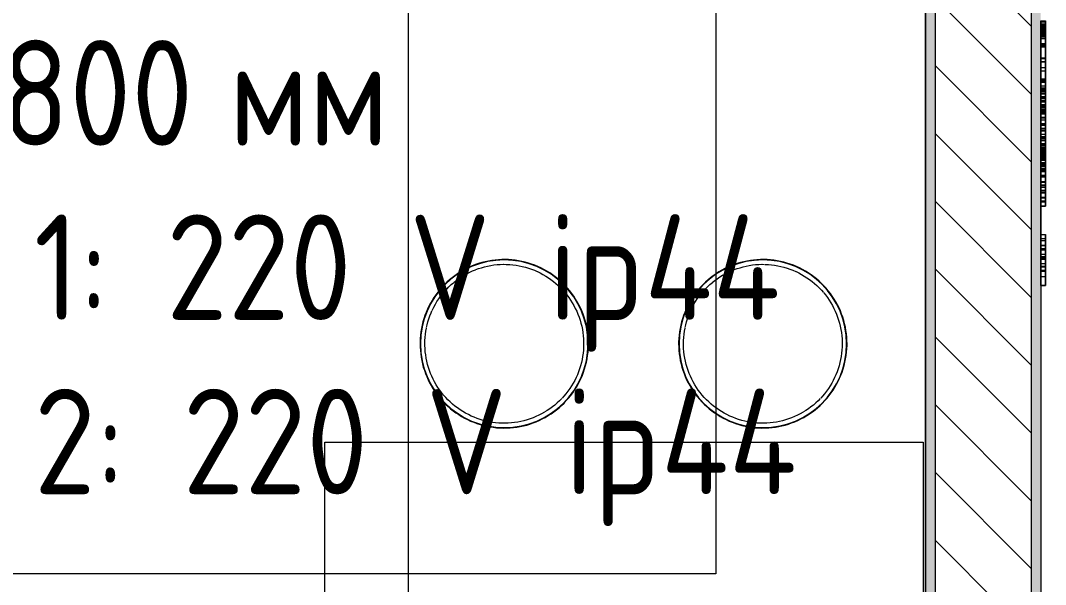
# Model space of a CAD drawing. Header units: millimetres. Extents: x -2911 to 185427, y -8553 to 29000.
# Drawn here: x 28799 to 30940, y 4978 to 6154 of the extents above; entities that cross this region are included whole.
import ezdxf

# ---------------------------------------------------------------- set-up
doc = ezdxf.new("R2010")
doc.units = ezdxf.units.MM
doc.linetypes.add('Осевая', pattern=[3175, 635, -476.25, 1587.5, -476.25])
for name, color, linetype, lineweight in [('A-WALL', 7, 'Continuous', 9), ('E-ELEC-FIXT-IDEN', 7, 'Continuous', 9), ('I-WALL', 7, 'Continuous', 9), ('Оси-2', 7, 'Осевая', 9)]:
    doc.layers.add(name, color=color, linetype=linetype, lineweight=lineweight)
for name, color, linetype, lineweight, true_color in [('A-WALL-1', 7, 'Continuous', 9, 0x3c3c3c), ('A-WALL-FNSH-1', 7, 'Continuous', 9, 0x3c3c3c), ('I-FURN-1', 7, 'Continuous', 9, 0xf0f0f0)]:
    doc.layers.add(name, color=color, linetype=linetype, lineweight=lineweight, true_color=true_color)
doc.styles.add('GOST Common', font='GOST_Common.ttf', dxfattribs={"width": 0.9, "height": 220})
pattern_1 = [(0, (0, 0), (121.92, 30.48), [10.058, -81.382, 10.058, -81.382, -487.68]), (0, (0, 0), (121.92, 30.48), [-182.88, 10.058, -172.822, 10.058, -81.382, -213.36]), (0, (0, 0), (121.92, 30.48), [-457.2, 10.058, -50.902, 10.058, -142.342]), (120, (45.72, 15.24), (-87.356454, 90.345817), [10.058, -81.382, 10.058, -81.382, -487.68]), (120, (45.72, 15.24), (-87.356454, 90.345817), [-182.88, 10.058, -172.822, 10.058, -81.382, -213.36]), (120, (45.72, 15.24), (-87.356454, 90.345817), [-457.2, 10.058, -50.902, 10.058, -142.342]), (240, (60.96, 76.2), (-34.563546, -120.825817), [10.058, -81.382, 10.058, -81.382, -487.68]), (240, (60.96, 76.2), (-34.563546, -120.825817), [-182.88, 10.058, -172.822, 10.058, -81.382, -213.36]), (240, (60.96, 76.2), (-34.563546, -120.825817), [-457.2, 10.058, -50.902, 10.058, -142.342])]

# ---------------------------------------------------------------- blocks, each defined once
blk = doc.blocks.new('Стол базовый прямоугольный - 1_247-26230898-План размещения напольных электротехнических лючков и розеток 2 этажа в осях 1-12')
at = {"layer": 'I-FURN-1'}
for p, q in [((-625, 375), (625, 375)), ((-625, -375), (-625, 375)), ((625, 375), (625, -375)), ((625, -375), (-625, -375))]:
    blk.add_line(p, q, dxfattribs=at)
blk = doc.blocks.new('Stool _3_ - Aluminium Stool-25468964-План размещения напольных электротехнических лючков и розеток 2 этажа в осях 1-12')
at = {"layer": 'I-FURN-1'}
blk.add_line((-1.2, 165.8), (3.8, 165.7), dxfattribs=at)
at = {"layer": 'I-FURN-1', "flags": 128}
for points in [[(175.8, 0), (175.7, 7), (175.2, 14), (174.5, 21), (173.6, 28), (172.3, 34.9), (170.8, 41.8), (169, 48.6), (166.9, 55.3), (164.5, 61.9), (161.9, 68.5), (159.1, 74.9), (155.9, 81.2), (152.6, 87.4), (148.9, 93.4), (145.1, 99.3), (141, 105), (136.7, 110.5), (132.2, 115.9), (127.4, 121.1), (122.5, 126.1), (117.3, 130.9), (112, 135.5), (106.5, 139.9), (100.8, 144), (95, 147.9), (89, 151.6), (82.9, 155), (76.6, 158.2), (70.2, 161.2), (63.7, 163.9), (57.1, 166.3), (50.4, 168.4), (43.6, 170.3), (36.8, 171.9), (29.9, 173.2), (22.9, 174.3), (15.9, 175.1), (8.9, 175.6), (1.9, 175.8), (-5.1, 175.7), (-12.2, 175.4), (-19.2, 174.8), (-26.1, 173.8), (-33.1, 172.7), (-39.9, 171.2), (-46.8, 169.5), (-53.5, 167.5), (-60.1, 165.2), (-66.7, 162.6), (-73.2, 159.9), (-79.5, 156.8), (-85.7, 153.5), (-91.8, 149.9), (-97.7, 146.2), (-103.5, 142.1), (-109.1, 137.9), (-114.5, 133.4), (-119.7, 128.7), (-124.8, 123.8), (-129.6, 118.7), (-134.3, 113.5), (-138.7, 108), (-142.9, 102.4), (-146.9, 96.6), (-150.6, 90.6), (-154.1, 84.5), (-157.4, 78.3), (-160.4, 71.9), (-163.2, 65.5), (-165.6, 58.9), (-167.9, 52.2), (-169.8, 45.5), (-171.5, 38.6), (-172.9, 31.7), (-174, 24.8), (-174.9, 17.8), (-175.5, 10.8), (-175.8, 3.8), (-175.8, 0)], [(-105.6, 127.8), (-100.4, 131.9), (-95.1, 135.8), (-89.6, 139.5), (-83.9, 143), (-78.1, 146.2), (-72.2, 149.2), (-66.2, 152), (-60.1, 154.5)], [(-59.6, 154.7), (-53.9, 156.8), (-47.5, 158.8), (-41.1, 160.6), (-34.7, 162.1), (-28.2, 163.4), (-21.6, 164.4), (-15, 165.1), (-8.4, 165.6), (-1.8, 165.8)], [(4.8, 165.7), (11.5, 165.4), (18.1, 164.8), (24.6, 164), (31.2, 162.8), (37.7, 161.5), (44.1, 159.8), (50.5, 157.9), (56.7, 155.8), (62.9, 153.4), (69, 150.8)], [(69.3, 150.6), (75, 147.9), (80.8, 144.8), (86.5, 141.4), (92.1, 137.8), (97.6, 134), (102.9, 130), (108, 125.8), (112.9, 121.4), (117.7, 116.8), (122.3, 112), (126.6, 107)], [(-150.6, 69.4), (-150, 70.6), (-147.1, 76.6), (-143.9, 82.4), (-140.5, 88.1), (-136.8, 93.6), (-133, 99), (-128.9, 104.3), (-124.6, 109.3), (-120.2, 114.2), (-115.5, 118.9), (-110.7, 123.5), (-105.9, 127.5)], [(127.5, 106), (130.8, 101.9), (134.8, 96.5), (138.5, 91.1), (142.1, 85.5), (145.4, 79.7), (148.4, 73.8), (151.3, 67.8), (153.9, 61.7), (156.2, 55.5), (158.3, 49.2), (160.2, 42.9), (161.7, 36.4), (163.1, 29.9), (164.1, 23.4), (164.9, 16.8), (165.5, 10.2), (165.8, 3.6), (165.8, 0)], [(-162.3, 33.7), (-161, 39.4), (-159.3, 45.8), (-157.4, 52.2), (-155.2, 58.4), (-152.7, 64.6), (-150.9, 68.7)], [(-165.8, 0), (-165.7, 6.6), (-165.3, 13.2), (-164.6, 19.8), (-163.7, 26.4), (-162.5, 32.9)], [(-175.8, 0), (-175.7, -7), (-175.2, -14), (-174.5, -21), (-173.6, -28), (-172.3, -34.9), (-170.8, -41.8), (-169, -48.6), (-166.9, -55.3), (-164.5, -61.9), (-161.9, -68.5), (-159.1, -74.9), (-155.9, -81.2), (-152.6, -87.4), (-148.9, -93.4), (-145.1, -99.3), (-141, -105), (-136.7, -110.5), (-132.2, -115.9), (-127.4, -121.1), (-122.5, -126.1), (-117.3, -130.9), (-112, -135.5), (-106.5, -139.9), (-100.8, -144), (-95, -147.9), (-89, -151.6), (-82.9, -155), (-76.6, -158.2), (-70.2, -161.2), (-63.7, -163.9), (-57.1, -166.3), (-50.4, -168.4), (-43.6, -170.3), (-36.8, -171.9), (-29.9, -173.2), (-22.9, -174.3), (-15.9, -175.1), (-8.9, -175.6), (-1.9, -175.8), (5.1, -175.7), (12.2, -175.4), (19.2, -174.8), (26.1, -173.8), (33.1, -172.7), (39.9, -171.2), (46.8, -169.5), (53.5, -167.5), (60.1, -165.2), (66.7, -162.6), (73.2, -159.9), (79.5, -156.8), (85.7, -153.5), (91.8, -149.9), (97.7, -146.2), (103.5, -142.1), (109.1, -137.9), (114.5, -133.4), (119.7, -128.7), (124.8, -123.8), (129.6, -118.7), (134.3, -113.5), (138.7, -108), (142.9, -102.4), (146.9, -96.6), (150.6, -90.6), (154.1, -84.5), (157.4, -78.3), (160.4, -71.9), (163.2, -65.5), (165.6, -58.9), (167.9, -52.2), (169.8, -45.5), (171.5, -38.6), (172.9, -31.7), (174, -24.8), (174.9, -17.8), (175.5, -10.8), (175.8, -3.8), (175.8, 0)], [(-117.7, -116.8), (-122.3, -112), (-126.6, -107), (-130.8, -101.9), (-134.8, -96.5), (-138.5, -91.1), (-142.1, -85.5), (-145.4, -79.7), (-148.4, -73.8), (-151.3, -67.8), (-153.9, -61.7), (-156.2, -55.5), (-158.3, -49.2), (-160.2, -42.9), (-161.7, -36.4), (-163.1, -29.9), (-164.1, -23.4), (-164.9, -16.8), (-165.5, -10.2), (-165.8, -3.6), (-165.8, 0)], [(165.8, 0), (165.7, -6.6), (165.3, -13.2), (164.6, -19.8), (163.7, -26.4), (162.5, -32.9), (161, -39.4), (159.3, -45.8), (157.4, -52.2), (155.2, -58.4), (152.7, -64.6), (150, -70.6), (147.1, -76.6), (143.9, -82.4), (140.5, -88.1), (136.8, -93.6), (133, -99), (128.9, -104.3), (124.6, -109.3), (121, -113.4)], [(-62.9, -153.4), (-69, -150.8), (-75, -147.9), (-80.8, -144.8), (-86.5, -141.4), (-92.1, -137.8), (-97.6, -134), (-102.9, -130), (-108, -125.8), (-112.9, -121.4), (-117.7, -116.8)], [(119.9, -114.5), (115.5, -118.9), (110.7, -123.5), (105.6, -127.8), (100.4, -131.9), (95.1, -135.8), (89.6, -139.5), (85, -142.3)], [(83.9, -143), (78.1, -146.2), (72.2, -149.2), (66.2, -152), (60.1, -154.5), (53.9, -156.8), (47.5, -158.8), (41.1, -160.6), (34.7, -162.1), (28.2, -163.4), (21.6, -164.4), (15, -165.1), (8.4, -165.6), (1.8, -165.8), (-4.8, -165.7), (-11.5, -165.4), (-18.1, -164.8), (-24.6, -164), (-31.2, -162.8), (-37.7, -161.5), (-44.1, -159.8)], [(-44.1, -159.8), (-50.5, -157.9), (-56.7, -155.8), (-62.9, -153.4)]]:
    blk.add_lwpolyline(points, dxfattribs=at)
at = {"layer": 'I-FURN-1'}
for start, end in [(360, 180), (0, 180), (180, 0), (180, 360)]:
    blk.add_arc((0, 0), 175, start, end, dxfattribs=at)
blk = doc.blocks.new('Stool _3_ - Aluminium Stool-V119-План размещения напольных электротехнических лючков и розеток 2 этажа в осях 1-12')
at = {"layer": 'I-FURN-1'}
blk.add_line((-1.2, 165.8), (3.8, 165.7), dxfattribs=at)
at = {"layer": 'I-FURN-1', "flags": 128}
for points in [[(175.8, 0), (175.7, 7), (175.2, 14), (174.5, 21), (173.6, 28), (172.3, 34.9), (170.8, 41.8), (169, 48.6), (166.9, 55.3), (164.5, 61.9), (161.9, 68.5), (159.1, 74.9), (155.9, 81.2), (152.6, 87.4), (148.9, 93.4), (145.1, 99.3), (141, 105), (136.7, 110.5), (132.2, 115.9), (127.4, 121.1), (122.5, 126.1), (117.3, 130.9), (112, 135.5), (106.5, 139.9), (100.8, 144), (95, 147.9), (89, 151.6), (82.9, 155), (76.6, 158.2), (70.2, 161.2), (63.7, 163.9), (57.1, 166.3), (50.4, 168.4), (43.6, 170.3), (36.8, 171.9), (29.9, 173.2), (22.9, 174.3), (15.9, 175.1), (8.9, 175.6), (1.9, 175.8), (-5.1, 175.7), (-12.2, 175.4), (-19.2, 174.8), (-26.1, 173.8), (-33.1, 172.7), (-39.9, 171.2), (-46.8, 169.5), (-53.5, 167.5), (-60.1, 165.2), (-66.7, 162.6), (-73.2, 159.9), (-79.5, 156.8), (-85.7, 153.5), (-91.8, 149.9), (-97.7, 146.2), (-103.5, 142.1), (-109.1, 137.9), (-114.5, 133.4), (-119.7, 128.7), (-124.8, 123.8), (-129.6, 118.7), (-134.3, 113.5), (-138.7, 108), (-142.9, 102.4), (-146.9, 96.6), (-150.6, 90.6), (-154.1, 84.5), (-157.4, 78.3), (-160.4, 71.9), (-163.2, 65.5), (-165.6, 58.9), (-167.9, 52.2), (-169.8, 45.5), (-171.5, 38.6), (-172.9, 31.7), (-174, 24.8), (-174.9, 17.8), (-175.5, 10.8), (-175.8, 3.8), (-175.8, 0)], [(-105.6, 127.8), (-100.4, 131.9), (-95.1, 135.8), (-89.6, 139.5), (-83.9, 143), (-78.1, 146.2), (-72.2, 149.2), (-66.2, 152), (-60.1, 154.5)], [(-59.6, 154.7), (-53.9, 156.8), (-47.5, 158.8), (-41.1, 160.6), (-34.7, 162.1), (-28.2, 163.4), (-21.6, 164.4), (-15, 165.1), (-8.4, 165.6), (-1.8, 165.8)], [(4.8, 165.7), (11.5, 165.4), (18.1, 164.8)], [(18.1, 164.8), (24.6, 164), (31.2, 162.8), (37.7, 161.5), (44.1, 159.8), (50.5, 157.9), (56.7, 155.8), (62.9, 153.4), (69, 150.8)], [(69.3, 150.6), (75, 147.9), (80.8, 144.8), (86.5, 141.4), (92.1, 137.8), (97.6, 134), (102.9, 130), (108, 125.8), (112.9, 121.4), (117.7, 116.8), (122.3, 112), (126.6, 107)], [(-150.6, 69.4), (-150, 70.6), (-147.1, 76.6), (-143.9, 82.4), (-140.5, 88.1), (-136.8, 93.6), (-133, 99), (-128.9, 104.3), (-124.6, 109.3), (-120.2, 114.2), (-115.5, 118.9), (-110.7, 123.5), (-105.9, 127.5)], [(127.5, 106), (130.8, 101.9), (134.8, 96.5), (138.5, 91.1), (142.1, 85.5), (145.4, 79.7), (148.4, 73.8), (151.3, 67.8), (153.9, 61.7), (156.2, 55.5), (158.3, 49.2), (160.2, 42.9), (161.7, 36.4), (163.1, 29.9), (164.1, 23.4)], [(-162.3, 33.7), (-161, 39.4), (-159.3, 45.8), (-157.4, 52.2), (-155.2, 58.4), (-152.7, 64.6), (-150.9, 68.7)], [(-165.8, 0), (-165.7, 6.6), (-165.3, 13.2), (-164.6, 19.8), (-163.7, 26.4), (-162.5, 32.9)], [(164.1, 23.4), (164.9, 16.8), (165.5, 10.2), (165.8, 3.6), (165.8, 0)], [(-175.8, 0), (-175.7, -7), (-175.2, -14), (-174.5, -21), (-173.6, -28), (-172.3, -34.9), (-170.8, -41.8), (-169, -48.6), (-166.9, -55.3), (-164.5, -61.9), (-161.9, -68.5), (-159.1, -74.9), (-155.9, -81.2), (-152.6, -87.4), (-148.9, -93.4), (-145.1, -99.3), (-141, -105), (-136.7, -110.5), (-132.2, -115.9), (-127.4, -121.1), (-122.5, -126.1), (-117.3, -130.9), (-112, -135.5), (-106.5, -139.9), (-100.8, -144), (-95, -147.9), (-89, -151.6), (-82.9, -155), (-76.6, -158.2), (-70.2, -161.2), (-63.7, -163.9), (-57.1, -166.3), (-50.4, -168.4), (-43.6, -170.3), (-36.8, -171.9), (-29.9, -173.2), (-22.9, -174.3), (-15.9, -175.1), (-8.9, -175.6), (-1.9, -175.8), (5.1, -175.7), (12.2, -175.4), (19.2, -174.8), (26.1, -173.8), (33.1, -172.7), (39.9, -171.2), (46.8, -169.5), (53.5, -167.5), (60.1, -165.2), (66.7, -162.6), (73.2, -159.9), (79.5, -156.8), (85.7, -153.5), (91.8, -149.9), (97.7, -146.2), (103.5, -142.1), (109.1, -137.9), (114.5, -133.4), (119.7, -128.7), (124.8, -123.8), (129.6, -118.7), (134.3, -113.5), (138.7, -108), (142.9, -102.4), (146.9, -96.6), (150.6, -90.6), (154.1, -84.5), (157.4, -78.3), (160.4, -71.9), (163.2, -65.5), (165.6, -58.9), (167.9, -52.2), (169.8, -45.5), (171.5, -38.6), (172.9, -31.7), (174, -24.8), (174.9, -17.8), (175.5, -10.8), (175.8, -3.8), (175.8, 0)], [(-161.7, -36.4), (-163.1, -29.9), (-164.1, -23.4), (-164.9, -16.8), (-165.5, -10.2), (-165.8, -3.6), (-165.8, 0)], [(165.8, 0), (165.7, -6.6), (165.3, -13.2), (164.6, -19.8), (163.7, -26.4), (162.5, -32.9), (161, -39.4), (159.3, -45.8), (157.4, -52.2), (155.2, -58.4), (152.7, -64.6), (150, -70.6), (147.1, -76.6), (143.9, -82.4), (140.5, -88.1), (136.8, -93.6), (133, -99), (128.9, -104.3), (124.6, -109.3), (121, -113.4)], [(-138.5, -91.1), (-142.1, -85.5), (-145.4, -79.7), (-148.4, -73.8), (-151.3, -67.8), (-153.9, -61.7), (-156.2, -55.5), (-158.3, -49.2), (-160.2, -42.9), (-161.7, -36.4)], [(-44.1, -159.8), (-50.5, -157.9), (-56.7, -155.8), (-62.9, -153.4), (-69, -150.8), (-75, -147.9), (-80.8, -144.8), (-86.5, -141.4), (-92.1, -137.8), (-97.6, -134), (-102.9, -130), (-108, -125.8), (-112.9, -121.4), (-117.7, -116.8), (-122.3, -112), (-126.6, -107), (-130.8, -101.9), (-134.8, -96.5), (-138.5, -91.1)], [(119.9, -114.5), (115.5, -118.9), (110.7, -123.5), (105.6, -127.8), (100.4, -131.9), (95.1, -135.8), (89.6, -139.5), (85, -142.3)], [(83.9, -143), (78.1, -146.2), (72.2, -149.2), (66.2, -152), (60.1, -154.5), (53.9, -156.8), (47.5, -158.8), (41.1, -160.6), (34.7, -162.1), (28.2, -163.4), (21.6, -164.4), (15, -165.1), (8.4, -165.6), (1.8, -165.8), (-4.8, -165.7), (-11.5, -165.4), (-18.1, -164.8), (-24.6, -164), (-31.2, -162.8), (-37.7, -161.5), (-44.1, -159.8)]]:
    blk.add_lwpolyline(points, dxfattribs=at)
at = {"layer": 'I-FURN-1'}
for start, end in [(360, 180), (0, 180), (180, 0), (180, 360)]:
    blk.add_arc((0, 0), 175, start, end, dxfattribs=at)
blk = doc.blocks.new('Надпись в вестибюле_2 - Надпись в вестибюле_2-32623903-План размещения напольных электротехнических лючков и розеток 2 этажа в осях 1-12')
at = {"layer": 'I-FURN-1'}
for p, q in [((-847.1, 0), (-828.3, 0)), ((-828.3, 0), (-847.1, 0)), ((-847.1, -10), (-847.1, 0)), ((-847.1, 0), (-847.1, -10)), ((-828.3, 0), (-815.5, 0)), ((-817.3, 0), (-828.3, 0)), ((-828.3, 0), (-828.3, -10)), ((-828.3, 0), (-828.3, -10)), ((-828.3, 0), (-828.3, -10)), ((-828.3, 0), (-828.3, -10)), ((-808.6, 0), (-817.3, 0)), ((-817.3, 0), (-817.3, -10)), ((-815.5, 0), (-807.2, 0)), ((-815.5, 0), (-815.5, -10)), ((-801.7, 0), (-808.6, 0)), ((-808.6, 0), (-808.6, -10)), ((-807.2, 0), (-792.5, 0)), ((-807.2, 0), (-807.2, -10)), ((-788.7, 0), (-801.7, 0)), ((-801.7, 0), (-787.2, 0)), ((-789.8, 0), (-801.7, 0)), ((-801.7, 0), (-801.7, -10)), ((-792.5, 0), (-782.1, 0)), ((-792.5, 0), (-792.5, -10)), ((-770.3, 0), (-789.8, 0)), ((-789.8, 0), (-789.8, -10)), ((-775.4, 0), (-788.7, 0)), ((-788.7, 0), (-788.7, -10)), ((-787.2, 0), (-772.8, 0)), ((-787.2, 0), (-787.2, -10)), ((-782.1, 0), (-770.3, 0)), ((-782.1, 0), (-782.1, -10)), ((-770.3, 0), (-775.4, 0)), ((-772.8, 0), (-770.3, 0)), ((-772.8, 0), (-772.8, -10)), ((-770.3, 0), (-753.5, 0)), ((-770.3, 0), (-770.3, -10)), ((-764.2, 0), (-769.5, 0)), ((-769.5, 0), (-741.2, 0)), ((-763, 0), (-769.5, 0)), ((-749.5, 0), (-764.2, 0)), ((-764.2, 0), (-764.2, -10)), ((-741.2, 0), (-763, 0)), ((-763, 0), (-763, -10)), ((-753.5, 0), (-741.2, 0)), ((-753.5, 0), (-753.5, -10)), ((-745.3, 0), (-749.5, 0)), ((-749.5, 0), (-749.5, -10)), ((-741.2, 0), (-745.3, 0)), ((-741.2, 0), (-741.2, -10)), ((-741.2, 0), (-741.2, -10)), ((-741.2, 0), (-741.2, -10)), ((-682.2, 0), (-593.1, 0)), ((-663.4, 0), (-682.2, 0)), ((-682.2, -10), (-682.2, 0)), ((-682.2, 0), (-682.2, -10)), ((-672.9, 0), (-670.5, 0)), ((-670.5, 0), (-672.9, 0)), ((-672.9, 0), (-672.9, -10)), ((-670.5, 0), (-654.1, 0)), ((-651.7, 0), (-670.5, 0)), ((-670.5, 0), (-664.7, 0)), ((-664.8, 0), (-670.5, 0)), ((-670.5, 0), (-670.5, -10)), ((-664.8, 0), (-664.8, -10)), ((-664.7, 0), (-654.1, 0)), ((-654.1, 0), (-664.7, 0)), ((-664.7, 0), (-664.7, -10)), ((-593.1, 0), (-663.4, 0)), ((-663.4, 0), (-663.4, -10)), ((-663.4, 0), (-663.4, -10)), ((-654.1, 0), (-638.7, 0)), ((-654.1, 0), (-654.1, -10)), ((-654, 0), (-642.5, 0)), ((-654, 0), (-654, -10)), ((-638.7, 0), (-653, 0)), ((-653, -10), (-653, 0)), ((-648.6, 0), (-651.7, 0)), ((-651.7, 0), (-651.7, -10)), ((-638.7, 0), (-648.6, 0)), ((-648.6, 0), (-648.6, -10)), ((-642.5, 0), (-638.7, 0)), ((-642.5, 0), (-642.5, -10)), ((-638.7, 0), (-631.5, 0)), ((-637.6, 0), (-638.7, 0)), ((-638.7, 0), (-618.6, 0)), ((-637.5, 0), (-638.7, 0)), ((-638.7, 0), (-638.7, -10)), ((-618.6, 0), (-637.6, 0)), ((-637.6, 0), (-637.6, -10)), ((-631.5, 0), (-637.5, 0)), ((-637.5, 0), (-637.5, -10)), ((-631.5, 0), (-631.5, -10)), ((-630.5, 0), (-618.6, 0)), ((-620.6, 0), (-630.5, 0)), ((-630.5, 0), (-609.2, 0)), ((-618.6, 0), (-630.5, 0)), ((-630.5, 0), (-630.5, -10)), ((-630.5, 0), (-630.5, -10)), ((-605.2, 0), (-620.6, 0)), ((-620.6, 0), (-620.6, -10)), ((-618.6, 0), (-599.2, 0)), ((-618.6, 0), (-618.6, -10)), ((-606.9, 0), (-618.4, 0)), ((-618.4, 0), (-618.4, -10)), ((-618.4, 0), (-618.4, -10)), ((-617.5, 0), (-603.4, 0)), ((-596.5, 0), (-617.5, 0)), ((-617.5, 0), (-617.5, -10)), ((-609.2, 0), (-596.1, 0)), ((-609.2, 0), (-609.2, -10)), ((-598, 0), (-606.9, 0)), ((-606.9, 0), (-606.9, -10)), ((-593.4, 0), (-605.2, 0)), ((-605.2, 0), (-605.2, -10)), ((-603.4, 0), (-593.1, 0)), ((-603.4, 0), (-603.4, -10)), ((-599.2, 0), (-593.1, 0)), ((-599.2, 0), (-599.2, -10)), ((-593.1, 0), (-598, 0)), ((-598, 0), (-598, -10)), ((-596.5, 0), (-596.5, -10)), ((-596.1, 0), (-593.1, 0)), ((-593.1, 0), (-596.1, 0)), ((-596.1, 0), (-596.1, -10)), ((-593.4, 0), (-593.4, -10)), ((-591.3, 0), (-593.1, 0)), ((-593.1, 0), (-590.9, 0)), ((-593.1, 0), (-584.3, 0)), ((-593.1, 0), (-574.3, 0)), ((-584.2, 0), (-593.1, 0)), ((-591.1, 0), (-593.1, 0)), ((-593.1, 0), (-590.9, 0)), ((-593.1, 0), (-593.1, -10)), ((-592.5, 0), (-591.3, 0)), ((-591.3, 0), (-592.5, 0)), ((-592.5, 0), (-592.5, -10)), ((-590.9, 0), (-592.4, 0)), ((-592.4, 0), (-592.4, -10)), ((-591.3, 0), (-591.3, -10)), ((-591.1, 0), (-591.1, -10)), ((-585.2, 0), (-590.9, 0)), ((-590.9, 0), (-584.2, 0)), ((-590.9, 0), (-590.9, -10)), ((-590.5, 0), (-585.7, 0)), ((-585.9, 0), (-590.5, 0)), ((-584.3, 0), (-590.5, 0)), ((-590.5, 0), (-584.3, 0)), ((-584.3, 0), (-590.5, 0)), ((-590.5, 0), (-590.5, -10)), ((-584.3, 0), (-585.9, 0)), ((-585.9, 0), (-585.9, -10)), ((-585.7, 0), (-584.3, 0)), ((-585.7, 0), (-585.7, -10)), ((-585.2, 0), (-585.2, -10)), ((-584.3, 0), (-584.3, -10)), ((-584.2, 0), (-574.8, 0)), ((-576.6, 0), (-584.2, 0)), ((-584.2, 0), (-580.9, 0)), ((-575.5, 0), (-584.2, 0)), ((-584.2, 0), (-573.4, 0)), ((-584.2, 0), (-584.2, -10)), ((-579.3, 0), (-583.4, 0)), ((-583.4, 0), (-583.4, -10)), ((-574.3, 0), (-583.3, 0)), ((-583.3, 0), (-583.3, -10)), ((-583.3, 0), (-583.3, -10)), ((-580.9, 0), (-574.8, 0)), ((-580.9, 0), (-580.9, -10)), ((-574.8, 0), (-579.3, 0)), ((-579.3, 0), (-579.3, -10)), ((-574.8, 0), (-576.6, 0)), ((-576.6, 0), (-576.6, -10)), ((-574.3, 0), (-575.5, 0)), ((-575.5, 0), (-575.5, -10)), ((-574.8, 0), (-574.8, -10)), ((-574.3, 0), (-574.3, -10)), ((-573.4, 0), (-558.8, 0)), ((-569.5, 0), (-573.4, 0)), ((-573.4, 0), (-573.4, -10)), ((-572.8, 0), (-571.6, 0)), ((-571.6, 0), (-572.8, 0)), ((-572.8, 0), (-564.5, 0)), ((-564.5, 0), (-572.8, 0)), ((-562.2, 0), (-572.8, 0)), ((-572.8, 0), (-568.6, 0)), ((-572.8, 0), (-572.8, -10)), ((-572.3, 0), (-572.3, -10)), ((-571.6, 0), (-566.5, 0)), ((-568.6, 0), (-571.6, 0)), ((-571.6, 0), (-571.6, -10)), ((-562.9, 0), (-569.5, 0)), ((-569.5, 0), (-569.5, -10)), ((-568.6, 0), (-561.3, 0)), ((-568.6, 0), (-568.6, -10)), ((-564.6, 0), (-568.3, 0)), ((-568.3, 0), (-568.3, -10)), ((-566.5, 0), (-564.6, 0)), ((-566.5, 0), (-566.5, -10)), ((-564.6, 0), (-564.6, -10)), ((-564.5, 0), (-564.5, -10)), ((-564.5, 0), (-564.5, -10)), ((-552.8, 0), (-562.9, 0)), ((-562.9, 0), (-562.9, -10)), ((-562.2, 0), (-562.2, -10)), ((-544.9, 0), (-561.3, 0)), ((-561.3, 0), (-550.9, 0)), ((-561.3, 0), (-561.3, -10)), ((-558.8, 0), (-541.5, 0)), ((-558.8, 0), (-558.8, -10)), ((-556.2, 0), (-531.5, 0)), ((-536.3, 0), (-556.2, 0)), ((-556.2, -10), (-556.2, 0)), ((-539.5, 0), (-552.8, 0)), ((-552.8, 0), (-552.8, -10)), ((-550.9, 0), (-538.4, 0)), ((-550.9, 0), (-550.9, -10)), ((-523, 0), (-544.9, 0)), ((-544.9, 0), (-544.9, -10)), ((-541.5, 0), (-522.6, 0)), ((-541.5, 0), (-541.5, -10)), ((-523.3, 0), (-539.5, 0)), ((-539.5, 0), (-539.5, -10)), ((-538.4, 0), (-524.9, 0)), ((-538.4, 0), (-538.4, -10)), ((-531.5, 0), (-536.3, 0)), ((-536.3, 0), (-536.3, -10)), ((-531.5, 0), (-512.7, 0)), ((-519.1, 0), (-531.5, 0)), ((-531.5, 0), (-475.7, 0)), ((-512.7, 0), (-531.5, 0)), ((-531.5, 0), (-531.5, -10)), ((-531.5, 0), (-531.5, -10)), ((-524.9, 0), (-509.2, 0)), ((-524.9, 0), (-524.9, -10)), ((-523.3, 0), (-523.3, -10)), ((-523, 0), (-523, -10)), ((-502, 0), (-522.6, 0)), ((-522.6, 0), (-502, 0)), ((-509.3, 0), (-522.6, 0)), ((-522.6, 0), (-522.6, -10)), ((-512.7, 0), (-519.1, 0)), ((-519.1, 0), (-519.1, -10)), ((-512.7, 0), (-496.1, 0)), ((-474.4, 0), (-512.7, 0)), ((-512.7, 0), (-473.3, 0)), ((-473.8, 0), (-512.7, 0)), ((-512.7, -10), (-512.7, 0)), ((-512.7, -10), (-512.7, 0)), ((-512.7, 0), (-512.7, -10)), ((-512.7, 0), (-512.7, -10)), ((-512.2, 0), (-496.1, 0)), ((-497.4, 0), (-512.2, 0)), ((-496.1, 0), (-512.2, 0)), ((-512.2, 0), (-512.2, -10)), ((-497.9, 0), (-509.3, 0)), ((-509.3, 0), (-509.3, -10)), ((-509.2, 0), (-496.1, 0)), ((-509.2, 0), (-509.2, -10)), ((-502, 0), (-484.9, 0)), ((-502, 0), (-502, -10)), ((-483.6, 0), (-501.5, 0)), ((-501.5, 0), (-501.5, -10)), ((-489, 0), (-497.9, 0)), ((-497.9, 0), (-497.9, -10)), ((-496.1, 0), (-497.4, 0)), ((-496.1, 0), (-480.1, 0)), ((-488, 0), (-496.1, 0)), ((-496.1, 0), (-480.1, 0)), ((-480.1, 0), (-496.1, 0)), ((-496.1, 0), (-496.1, -10)), ((-496.1, 0), (-486.2, 0)), ((-496.1, 0), (-496.1, -10)), ((-482.4, 0), (-489, 0)), ((-489, 0), (-489, -10)), ((-480.1, 0), (-488, 0)), ((-488, 0), (-488, -10)), ((-486.2, 0), (-480.1, 0)), ((-486.2, 0), (-486.2, -10)), ((-484.9, 0), (-471.9, 0)), ((-484.9, 0), (-484.9, -10)), ((-469.9, 0), (-483.6, 0)), ((-483.6, 0), (-483.6, -10)), ((-463.6, 0), (-482.4, 0)), ((-482.4, 0), (-482.4, -10)), ((-480.1, 0), (-463.6, 0)), ((-480.1, -10), (-480.1, 0)), ((-480, 0), (-463.9, 0)), ((-477.5, 0), (-480, 0)), ((-480, 0), (-463.6, 0)), ((-463.9, 0), (-480, 0)), ((-480, 0), (-480, -10)), ((-463.9, 0), (-477.5, 0)), ((-475.7, 0), (-463.6, 0)), ((-475.7, 0), (-475.7, -10)), ((-474.4, 0), (-474.4, -10)), ((-463.6, 0), (-473.8, 0)), ((-473.8, 0), (-473.8, -10)), ((-463.6, 0), (-473.3, 0)), ((-473.3, 0), (-463.6, 0)), ((-473.3, 0), (-473.3, -10)), ((-471.9, 0), (-463.6, 0)), ((-471.9, 0), (-471.9, -10)), ((-463.6, 0), (-469.9, 0)), ((-469.9, 0), (-469.9, -10)), ((-463.9, 0), (-463.9, -10)), ((-463.6, 0), (-461.2, 0)), ((-461.2, 0), (-463.6, 0)), ((-463.6, 0), (-461.2, 0)), ((-461.2, 0), (-463.6, 0)), ((-463.6, 0), (-461.2, 0)), ((-461.2, 0), (-463.6, 0)), ((-463.6, 0), (-461.2, 0)), ((-461.2, 0), (-463.6, 0)), ((-463.6, 0), (-463.6, -10)), ((-461.2, 0), (-446.2, 0)), ((-457, 0), (-461.2, 0)), ((-461.2, 0), (-453.2, 0)), ((-447.7, 0), (-461.2, 0)), ((-461.2, 0), (-456.6, 0)), ((-454.9, 0), (-461.2, 0)), ((-461.2, 0), (-461.2, -10)), ((-457, 0), (-457, -10)), ((-439.8, 0), (-456.6, 0)), ((-456.6, 0), (-445.6, 0)), ((-456.6, 0), (-456.6, -10)), ((-442.2, 0), (-454.9, 0)), ((-454.9, 0), (-454.9, -10)), ((-453.2, 0), (-435.4, 0)), ((-453.2, 0), (-453.2, -10)), ((-437.4, 0), (-447.7, 0)), ((-447.7, 0), (-447.7, -10)), ((-445.6, 0), (-437.4, 0)), ((-445.6, 0), (-439.4, 0)), ((-445.6, 0), (-445.6, -10)), ((-437.4, 0), (-442.2, 0)), ((-442.2, 0), (-442.2, -10)), ((-439.8, 0), (-439.8, -10)), ((-437.4, 0), (-439.4, 0)), ((-439.4, 0), (-437.4, 0)), ((-439.4, 0), (-439.4, -10)), ((-437.4, 0), (-435.4, 0)), ((-435.4, 0), (-437.4, 0)), ((-435.4, 0), (-437.4, 0)), ((-437.4, 0), (-437.4, -10)), ((-435.4, 0), (-327, 0)), ((-416.5, 0), (-435.4, 0)), ((-435.4, 0), (-435.4, -10)), ((-435.4, 0), (-435.4, -10)), ((-434.9, 0), (-419.9, 0)), ((-419.9, 0), (-434.9, 0)), ((-434.9, 0), (-423, 0)), ((-430.7, 0), (-434.9, 0)), ((-434.9, 0), (-434.9, -10)), ((-421.6, 0), (-430.7, 0)), ((-430.7, 0), (-430.7, -10)), ((-423, 0), (-418.5, 0)), ((-423, 0), (-423, -10)), ((-418.5, 0), (-421.6, 0)), ((-421.6, 0), (-421.6, -10)), ((-419.9, 0), (-419.9, -10)), ((-418.5, 0), (-418.5, -10)), ((-327, 0), (-416.5, 0)), ((-416.5, 0), (-331.8, 0)), ((-331.8, 0), (-416.5, 0)), ((-416.5, 0), (-331.8, 0)), ((-331.8, 0), (-416.5, 0)), ((-416.5, 0), (-416.5, -10)), ((-416.5, 0), (-416.5, -10)), ((-416.5, 0), (-416.5, -10)), ((-416.5, 0), (-416.5, -10)), ((-399.8, 0), (-392.6, 0)), ((-392.6, 0), (-399.8, 0)), ((-399.8, 0), (-399.8, -10)), ((-399.8, 0), (-399.8, -10)), ((-392.6, 0), (-342.3, 0)), ((-380.9, 0), (-392.6, 0)), ((-392.6, 0), (-373.8, 0)), ((-372.4, 0), (-392.6, 0)), ((-392.6, 0), (-392.6, -10)), ((-392.6, 0), (-392.6, -10)), ((-380.9, 0), (-346.5, 0)), ((-349.1, 0), (-380.9, 0)), ((-342.7, 0), (-380.9, 0)), ((-380.9, 0), (-342.3, 0)), ((-344.1, 0), (-380.9, 0)), ((-380.9, -10), (-380.9, 0)), ((-380.9, 0), (-380.9, -10)), ((-380.9, -10), (-380.9, 0)), ((-380.9, 0), (-380.9, -10)), ((-373.8, 0), (-331.8, 0)), ((-373.8, 0), (-373.8, -10)), ((-373.8, 0), (-373.8, -10)), ((-331.8, 0), (-372.4, 0)), ((-372.4, 0), (-372.4, -10)), ((-331.8, 0), (-349.1, 0)), ((-349.1, 0), (-349.1, -10)), ((-346.5, 0), (-331.8, 0)), ((-346.5, 0), (-346.5, -10)), ((-331.8, 0), (-344.1, 0)), ((-344.1, 0), (-344.1, -10)), ((-342.7, 0), (-342.7, -10)), ((-342.3, 0), (-331.8, 0)), ((-331.8, 0), (-342.3, 0)), ((-342.3, 0), (-331.8, 0)), ((-342.3, 0), (-342.3, -10)), ((-342.3, 0), (-342.3, -10)), ((-331.8, 0), (-327, 0)), ((-327, 0), (-331.8, 0)), ((-331.8, 0), (-327, 0)), ((-327, 0), (-331.8, 0)), ((-331.8, 0), (-328.3, 0)), ((-327, 0), (-331.8, 0)), ((-331.8, 0), (-327, 0)), ((-327, 0), (-331.8, 0)), ((-331.8, 0), (-327, 0)), ((-327, 0), (-331.8, 0)), ((-331.8, 0), (-331.8, -10)), ((-331.8, 0), (-331.8, -10)), ((-328.3, 0), (-327, 0)), ((-328.3, 0), (-328.3, -10)), ((-324.9, 0), (-327, 0)), ((-327, 0), (-324.7, 0)), ((-327, 0), (-324.7, 0)), ((-324.7, 0), (-327, 0)), ((-327, 0), (-324.7, 0)), ((-324.7, 0), (-327, 0)), ((-327, 0), (-327, -10)), ((-327, 0), (-327, -10)), ((-326.4, 0), (-324.7, 0)), ((-324.7, 0), (-326.4, 0)), ((-326.4, 0), (-324.7, 0)), ((-324.7, 0), (-326.4, 0)), ((-326.4, 0), (-326.4, -10)), ((-324.9, 0), (-324.9, -10)), ((-324.7, 0), (-314.4, 0)), ((-314.1, 0), (-324.7, 0)), ((-324.7, 0), (-314.1, 0)), ((-318.5, 0), (-324.7, 0)), ((-324.7, 0), (-316.5, 0)), ((-320.9, 0), (-324.7, 0)), ((-324.7, 0), (-294.9, 0)), ((-294.9, 0), (-324.7, 0)), ((-324.7, -10), (-324.7, 0)), ((-324.7, 0), (-324.7, -10)), ((-314.4, 0), (-320.9, 0)), ((-320.9, 0), (-320.9, -10)), ((-314.4, 0), (-318.5, 0)), ((-318.5, 0), (-318.5, -10)), ((-316.5, 0), (-314.4, 0)), ((-316.5, 0), (-316.5, -10)), ((-314.4, 0), (-314.4, -10)), ((-314.1, 0), (-310.3, 0)), ((-310.3, 0), (-314.1, 0)), ((-314.1, 0), (-304.6, 0)), ((-311.8, 0), (-314.1, 0)), ((-314.1, 0), (-311.8, 0)), ((-311.8, 0), (-314.1, 0)), ((-314.1, 0), (-314.1, -10)), ((-314.1, 0), (-314.1, -10)), ((-310.3, 0), (-311.8, 0)), ((-311.8, 0), (-310.3, 0)), ((-310.3, 0), (-311.8, 0)), ((-311.8, 0), (-310.3, 0)), ((-310.3, 0), (-311.8, 0)), ((-311.8, -10), (-311.8, 0)), ((-297.5, 0), (-310.3, 0)), ((-310.3, 0), (-301.1, 0)), ((-305.6, 0), (-310.3, 0)), ((-310.3, 0), (-308.7, 0)), ((-310.3, 0), (-310.3, -10)), ((-305.6, 0), (-309.2, 0)), ((-309.2, 0), (-309.2, -10)), ((-308.7, 0), (-305.6, 0)), ((-308.7, 0), (-308.7, -10)), ((-305.6, 0), (-305.6, -10)), ((-304.6, 0), (-297.5, 0)), ((-302.2, 0), (-304.6, 0)), ((-304.6, 0), (-304.6, -10)), ((-302.2, 0), (-302.2, -10)), ((-301.1, 0), (-294.9, 0)), ((-294.9, 0), (-301.1, 0)), ((-301.1, 0), (-301.1, -10)), ((-297.5, 0), (-294.9, 0)), ((-297.5, 0), (-297.5, -10)), ((-294.9, 0), (-296.5, 0)), ((-296.5, 0), (-296.5, -10)), ((-294.9, 0), (-294.9, -10)), ((-847.1, -10), (-828.3, -10)), ((-828.3, -10), (-847.1, -10)), ((-828.3, -10), (-817.3, -10)), ((-815.5, -10), (-828.3, -10)), ((-817.3, -10), (-808.6, -10)), ((-807.2, -10), (-815.5, -10)), ((-808.6, -10), (-801.7, -10)), ((-792.5, -10), (-807.2, -10)), ((-801.7, -10), (-789.8, -10)), ((-787.2, -10), (-801.7, -10)), ((-801.7, -10), (-788.7, -10)), ((-782.1, -10), (-792.5, -10)), ((-789.8, -10), (-770.3, -10)), ((-788.7, -10), (-775.4, -10)), ((-772.8, -10), (-787.2, -10)), ((-770.3, -10), (-782.1, -10)), ((-775.4, -10), (-770.3, -10)), ((-770.3, -10), (-772.8, -10)), ((-753.5, -10), (-770.3, -10)), ((-769.5, -10), (-763, -10)), ((-741.2, -10), (-769.5, -10)), ((-769.5, -10), (-764.2, -10)), ((-764.2, -10), (-749.5, -10)), ((-763, -10), (-741.2, -10)), ((-741.2, -10), (-753.5, -10)), ((-749.5, -10), (-745.3, -10)), ((-745.3, -10), (-741.2, -10)), ((-682.2, -10), (-663.4, -10)), ((-593.1, -10), (-682.2, -10)), ((-672.9, -10), (-670.5, -10)), ((-670.5, -10), (-672.9, -10)), ((-670.5, -10), (-664.8, -10)), ((-664.7, -10), (-670.5, -10)), ((-670.5, -10), (-651.7, -10)), ((-654.1, -10), (-670.5, -10)), ((-664.7, -10), (-654.1, -10)), ((-654.1, -10), (-664.7, -10)), ((-663.4, -10), (-593.1, -10)), ((-638.7, -10), (-654.1, -10)), ((-642.5, -10), (-654, -10)), ((-653, -10), (-638.7, -10)), ((-651.7, -10), (-648.6, -10)), ((-648.6, -10), (-638.7, -10)), ((-638.7, -10), (-642.5, -10)), ((-638.7, -10), (-637.5, -10)), ((-618.6, -10), (-638.7, -10)), ((-638.7, -10), (-637.6, -10)), ((-631.5, -10), (-638.7, -10)), ((-637.6, -10), (-618.6, -10)), ((-637.5, -10), (-631.5, -10)), ((-630.5, -10), (-618.6, -10)), ((-609.2, -10), (-630.5, -10)), ((-630.5, -10), (-620.6, -10)), ((-618.6, -10), (-630.5, -10)), ((-620.6, -10), (-605.2, -10)), ((-599.2, -10), (-618.6, -10)), ((-618.4, -10), (-606.9, -10)), ((-617.5, -10), (-596.5, -10)), ((-603.4, -10), (-617.5, -10)), ((-596.1, -10), (-609.2, -10)), ((-606.9, -10), (-598, -10)), ((-605.2, -10), (-593.4, -10)), ((-593.1, -10), (-603.4, -10)), ((-593.1, -10), (-599.2, -10)), ((-598, -10), (-593.1, -10)), ((-596.1, -10), (-593.1, -10)), ((-593.1, -10), (-596.1, -10)), ((-584.3, -10), (-593.1, -10)), ((-590.9, -10), (-593.1, -10)), ((-593.1, -10), (-591.3, -10)), ((-593.1, -10), (-584.2, -10)), ((-574.3, -10), (-593.1, -10)), ((-590.9, -10), (-593.1, -10)), ((-593.1, -10), (-591.1, -10)), ((-592.5, -10), (-591.3, -10)), ((-591.3, -10), (-592.5, -10)), ((-592.4, -10), (-590.9, -10)), ((-584.2, -10), (-590.9, -10)), ((-590.9, -10), (-585.2, -10)), ((-590.5, -10), (-584.3, -10)), ((-584.3, -10), (-590.5, -10)), ((-590.5, -10), (-584.3, -10)), ((-590.5, -10), (-585.9, -10)), ((-585.7, -10), (-590.5, -10)), ((-585.9, -10), (-584.3, -10)), ((-584.3, -10), (-585.7, -10)), ((-580.9, -10), (-584.2, -10)), ((-584.2, -10), (-576.6, -10)), ((-574.8, -10), (-584.2, -10)), ((-573.4, -10), (-584.2, -10)), ((-584.2, -10), (-575.5, -10)), ((-583.4, -10), (-579.3, -10)), ((-583.3, -10), (-574.3, -10)), ((-574.8, -10), (-580.9, -10)), ((-579.3, -10), (-574.8, -10)), ((-576.6, -10), (-574.8, -10)), ((-575.5, -10), (-574.3, -10)), ((-573.4, -10), (-569.5, -10)), ((-558.8, -10), (-573.4, -10)), ((-572.8, -10), (-571.6, -10)), ((-571.6, -10), (-572.8, -10)), ((-572.8, -10), (-564.5, -10)), ((-564.5, -10), (-572.8, -10)), ((-568.6, -10), (-572.8, -10)), ((-572.8, -10), (-562.2, -10)), ((-571.6, -10), (-568.6, -10)), ((-566.5, -10), (-571.6, -10)), ((-569.5, -10), (-562.9, -10)), ((-561.3, -10), (-568.6, -10)), ((-568.3, -10), (-564.6, -10)), ((-564.6, -10), (-566.5, -10)), ((-562.9, -10), (-552.8, -10)), ((-550.9, -10), (-561.3, -10)), ((-561.3, -10), (-544.9, -10)), ((-541.5, -10), (-558.8, -10)), ((-556.2, -10), (-536.3, -10)), ((-531.5, -10), (-556.2, -10)), ((-552.8, -10), (-539.5, -10)), ((-538.4, -10), (-550.9, -10)), ((-544.9, -10), (-523, -10)), ((-522.6, -10), (-541.5, -10)), ((-539.5, -10), (-523.3, -10)), ((-524.9, -10), (-538.4, -10)), ((-536.3, -10), (-531.5, -10)), ((-531.5, -10), (-519.1, -10)), ((-512.7, -10), (-531.5, -10)), ((-531.5, -10), (-512.7, -10)), ((-475.7, -10), (-531.5, -10)), ((-509.2, -10), (-524.9, -10)), ((-522.6, -10), (-509.3, -10)), ((-502, -10), (-522.6, -10)), ((-522.6, -10), (-502, -10)), ((-519.1, -10), (-512.7, -10)), ((-496.1, -10), (-512.7, -10)), ((-512.7, -10), (-474.4, -10)), ((-512.7, -10), (-473.8, -10)), ((-473.3, -10), (-512.7, -10)), ((-512.2, -10), (-496.1, -10)), ((-512.2, -10), (-497.4, -10)), ((-496.1, -10), (-512.2, -10)), ((-509.3, -10), (-497.9, -10)), ((-496.1, -10), (-509.2, -10)), ((-484.9, -10), (-502, -10)), ((-501.5, -10), (-483.6, -10)), ((-497.9, -10), (-489, -10)), ((-497.4, -10), (-496.1, -10)), ((-496.1, -10), (-480.1, -10)), ((-480.1, -10), (-496.1, -10)), ((-496.1, -10), (-488, -10)), ((-480.1, -10), (-496.1, -10)), ((-486.2, -10), (-496.1, -10)), ((-489, -10), (-482.4, -10)), ((-488, -10), (-480.1, -10)), ((-480.1, -10), (-486.2, -10)), ((-471.9, -10), (-484.9, -10)), ((-483.6, -10), (-469.9, -10)), ((-482.4, -10), (-463.6, -10)), ((-463.6, -10), (-480.1, -10)), ((-480, -10), (-463.9, -10)), ((-463.6, -10), (-480, -10)), ((-480, -10), (-477.5, -10)), ((-463.9, -10), (-480, -10)), ((-477.5, -10), (-463.9, -10)), ((-463.6, -10), (-475.7, -10)), ((-473.8, -10), (-463.6, -10)), ((-473.3, -10), (-463.6, -10)), ((-463.6, -10), (-473.3, -10)), ((-463.6, -10), (-471.9, -10)), ((-469.9, -10), (-463.6, -10)), ((-463.6, -10), (-461.2, -10)), ((-461.2, -10), (-463.6, -10)), ((-463.6, -10), (-461.2, -10)), ((-461.2, -10), (-463.6, -10)), ((-463.6, -10), (-461.2, -10)), ((-461.2, -10), (-463.6, -10)), ((-463.6, -10), (-461.2, -10)), ((-461.2, -10), (-463.6, -10)), ((-461.2, -10), (-457, -10)), ((-446.2, -10), (-461.2, -10)), ((-461.2, -10), (-447.7, -10)), ((-453.2, -10), (-461.2, -10)), ((-461.2, -10), (-454.9, -10)), ((-456.6, -10), (-461.2, -10)), ((-456.6, -10), (-439.8, -10)), ((-445.6, -10), (-456.6, -10)), ((-454.9, -10), (-442.2, -10)), ((-435.4, -10), (-453.2, -10)), ((-447.7, -10), (-437.4, -10)), ((-437.4, -10), (-445.6, -10)), ((-439.4, -10), (-445.6, -10)), ((-442.2, -10), (-437.4, -10)), ((-439.4, -10), (-437.4, -10)), ((-437.4, -10), (-439.4, -10)), ((-437.4, -10), (-435.4, -10)), ((-435.4, -10), (-437.4, -10)), ((-437.4, -10), (-435.4, -10)), ((-435.4, -10), (-416.5, -10)), ((-327, -10), (-435.4, -10)), ((-434.9, -10), (-419.9, -10)), ((-419.9, -10), (-434.9, -10)), ((-434.9, -10), (-430.7, -10)), ((-423, -10), (-434.9, -10)), ((-430.7, -10), (-421.6, -10)), ((-418.5, -10), (-423, -10)), ((-421.6, -10), (-418.5, -10)), ((-416.5, -10), (-331.8, -10)), ((-331.8, -10), (-416.5, -10)), ((-416.5, -10), (-331.8, -10)), ((-331.8, -10), (-416.5, -10)), ((-416.5, -10), (-327, -10)), ((-399.8, -10), (-392.6, -10)), ((-392.6, -10), (-399.8, -10)), ((-392.6, -10), (-380.9, -10)), ((-342.3, -10), (-392.6, -10)), ((-392.6, -10), (-372.4, -10)), ((-373.8, -10), (-392.6, -10)), ((-380.9, -10), (-349.1, -10)), ((-346.5, -10), (-380.9, -10)), ((-380.9, -10), (-344.1, -10)), ((-342.3, -10), (-380.9, -10)), ((-380.9, -10), (-342.7, -10)), ((-331.8, -10), (-373.8, -10)), ((-372.4, -10), (-331.8, -10)), ((-349.1, -10), (-331.8, -10)), ((-331.8, -10), (-346.5, -10)), ((-344.1, -10), (-331.8, -10)), ((-331.8, -10), (-342.3, -10)), ((-342.3, -10), (-331.8, -10)), ((-331.8, -10), (-342.3, -10)), ((-331.8, -10), (-327, -10)), ((-327, -10), (-331.8, -10)), ((-331.8, -10), (-327, -10)), ((-328.3, -10), (-331.8, -10)), ((-331.8, -10), (-327, -10)), ((-327, -10), (-331.8, -10)), ((-331.8, -10), (-327, -10)), ((-327, -10), (-331.8, -10)), ((-331.8, -10), (-327, -10)), ((-327, -10), (-331.8, -10)), ((-327, -10), (-328.3, -10)), ((-327, -10), (-324.9, -10)), ((-324.7, -10), (-327, -10)), ((-327, -10), (-324.7, -10)), ((-324.7, -10), (-327, -10)), ((-327, -10), (-324.7, -10)), ((-324.7, -10), (-327, -10)), ((-324.7, -10), (-326.4, -10)), ((-326.4, -10), (-324.7, -10)), ((-324.7, -10), (-326.4, -10)), ((-326.4, -10), (-324.7, -10)), ((-324.7, -10), (-314.1, -10)), ((-314.4, -10), (-324.7, -10)), ((-324.7, -10), (-320.9, -10)), ((-316.5, -10), (-324.7, -10)), ((-324.7, -10), (-318.5, -10)), ((-314.1, -10), (-324.7, -10)), ((-324.7, -10), (-294.9, -10)), ((-294.9, -10), (-324.7, -10)), ((-320.9, -10), (-314.4, -10)), ((-318.5, -10), (-314.4, -10)), ((-314.4, -10), (-316.5, -10)), ((-314.1, -10), (-310.3, -10)), ((-310.3, -10), (-314.1, -10)), ((-314.1, -10), (-311.8, -10)), ((-311.8, -10), (-314.1, -10)), ((-314.1, -10), (-311.8, -10)), ((-304.6, -10), (-314.1, -10)), ((-311.8, -10), (-310.3, -10)), ((-310.3, -10), (-311.8, -10)), ((-311.8, -10), (-310.3, -10)), ((-310.3, -10), (-311.8, -10)), ((-311.8, -10), (-310.3, -10)), ((-308.7, -10), (-310.3, -10)), ((-310.3, -10), (-305.6, -10)), ((-301.1, -10), (-310.3, -10)), ((-310.3, -10), (-297.5, -10)), ((-309.2, -10), (-305.6, -10)), ((-305.6, -10), (-308.7, -10)), ((-304.6, -10), (-302.2, -10)), ((-297.5, -10), (-304.6, -10)), ((-301.1, -10), (-294.9, -10)), ((-294.9, -10), (-301.1, -10)), ((-294.9, -10), (-297.5, -10)), ((-296.5, -10), (-294.9, -10))]:
    blk.add_line(p, q, dxfattribs=at)

msp = doc.modelspace()

# ---------------------------------------------------------------- hatches: boundary and pattern name
at = {"layer": 'I-WALL'}
h = msp.add_hatch(dxfattribs=at)
h.set_pattern_fill('FP_87', color=256, style=0, pattern_type=2)
h.set_pattern_definition(pattern_1)
h.paths.add_polyline_path([(30910, 100), (30930, 100), (30930, 7900), (30910, 7900), (30910, 185.2)])
h = msp.add_hatch(dxfattribs=at)
h.set_pattern_fill('FP_11', color=256, style=0, pattern_type=2)
h.set_pattern_definition([(135, (0, 0), (-70.71068, -70.71068), [])])
h.paths.add_polyline_path([(30910, 100), (30910, 7700), (30710, 7700), (30710, 100)])
h = msp.add_hatch(dxfattribs=at)
h.set_pattern_fill('FP_87', color=256, style=0, pattern_type=2)
h.set_pattern_definition(pattern_1)
h.paths.add_polyline_path([(30690, 100), (30710, 100), (30710, 7100), (30690, 7100), (30690, 140)])

# ---------------------------------------------------------------- linework, layer by layer
at = {"layer": 'A-WALL'}
msp.add_line((30690, 100), (30690, 7080), dxfattribs=at)
at = {"layer": 'A-WALL-1'}
for p, q in [((30910, 7900), (30910, -250)), ((30710, 100), (30710, 7700)), ((30930, 6144.4), (30930, 6154.1)), ((30930, 6134.9), (30930, 6143.4)), ((30930, 6122.6), (30930, 6134.6)), ((30930, 6106.7), (30930, 6122)), ((30930, 5985.4), (30930, 6013.6)), ((30930, 5969), (30930, 5985.1)), ((30930, 5952.9), (30930, 5968.9)), ((30930, 5936.8), (30930, 5952.9)), ((30930, 5884.5), (30930, 5936.3)), ((30930, 5877.4), (30930, 5884.4)), ((30930, 5865.6), (30930, 5874.2)), ((30930, 5858.5), (30930, 5864.7)), ((30930, 5856.5), (30930, 5857.7)), ((30930, 5831.5), (30930, 5855.9)), ((30930, 5818.5), (30930, 5830.4)), ((30930, 5810.3), (30930, 5817.5)), ((30930, 5795), (30930, 5810.3)), ((30930, 5679.5), (30930, 5794.9))]:
    msp.add_line(p, q, dxfattribs=at)
at = {"layer": 'A-WALL-FNSH-1'}
for p, q in [((30689, 7079), (30689, 141)), ((30931, 6144.4), (30931, 6154.1)), ((30931, 6134.9), (30931, 6143.4)), ((30931, 6122.6), (30931, 6134.6)), ((30930, 6106.7), (30930, 6014.1)), ((30931, 6106.7), (30931, 6122)), ((30931, 6014.1), (30931, 6106.7)), ((30931, 5985.4), (30931, 6013.6)), ((30931, 5969), (30931, 5985.1)), ((30931, 5952.9), (30931, 5968.9)), ((30931, 5936.8), (30931, 5952.9)), ((30931, 5884.5), (30931, 5936.3)), ((30931, 5877.4), (30931, 5884.4)), ((30931, 5865.6), (30931, 5874.2)), ((30931, 5858.5), (30931, 5864.7)), ((30931, 5856.5), (30931, 5857.7)), ((30931, 5831.5), (30931, 5855.9)), ((30931, 5818.5), (30931, 5830.4)), ((30931, 5810.3), (30931, 5817.5)), ((30931, 5795), (30931, 5810.3)), ((30931, 5679.5), (30931, 5794.9)), ((30930, 5678.7), (30930, 140)), ((30931, 141), (30931, 5678.7))]:
    msp.add_line(p, q, dxfattribs=at)
at = {"layer": 'E-ELEC-FIXT-IDEN', "flags": 128}
msp.add_lwpolyline([(28366.9, 6291.3), (30251.7, 6291.3), (30251.7, 5000.3), (28366.9, 5000.3)], close=True, dxfattribs=at)
at = {"layer": 'Оси-2'}
msp.add_line((29610, 593.7), (29610, 24898.1), dxfattribs=at)

# ---------------------------------------------------------------- block references
at = {"layer": 'I-FURN-1'}
for name, p, rotation in [('Надпись в вестибюле_2 - Надпись в вестибюле_2-32623903-План размещения напольных электротехнических лючков и розеток 2 этажа в осях 1-12', (30930, 6449), 89.99999999999984), ('Стол базовый прямоугольный - 1_247-26230898-План размещения напольных электротехнических лючков и розеток 2 этажа в осях 1-12', (30059.7, 4900), 180)]:
    msp.add_blockref(name, p, dxfattribs=dict(at, rotation=rotation))
for name, p in [('Stool _3_ - Aluminium Stool-25468964-План размещения напольных электротехнических лючков и розеток 2 этажа в осях 1-12', (29809.7, 5480)), ('Stool _3_ - Aluminium Stool-V119-План размещения напольных электротехнических лючков и розеток 2 этажа в осях 1-12', (30349.7, 5480))]:
    msp.add_blockref(name, p, dxfattribs=at)

# ---------------------------------------------------------------- texts
at = {"layer": 'E-ELEC-FIXT-IDEN', "char_height": 220, "attachment_point": 1, "style": 'GOST Common'}
for s, insert, width in [('H-800 ', (28466.9, 6113.6), 930.759), ('мм', (29234.9, 6113.6), 375.19), ('   1: 220 V ip44', (28466.9, 5749.8), 1984.177), ('   2: 220 V ip44', (28466.9, 5386), 2034.683)]:
    msp.add_mtext(s, dxfattribs=dict(at, insert=insert, width=width))

doc.saveas('drawing.dxf')
